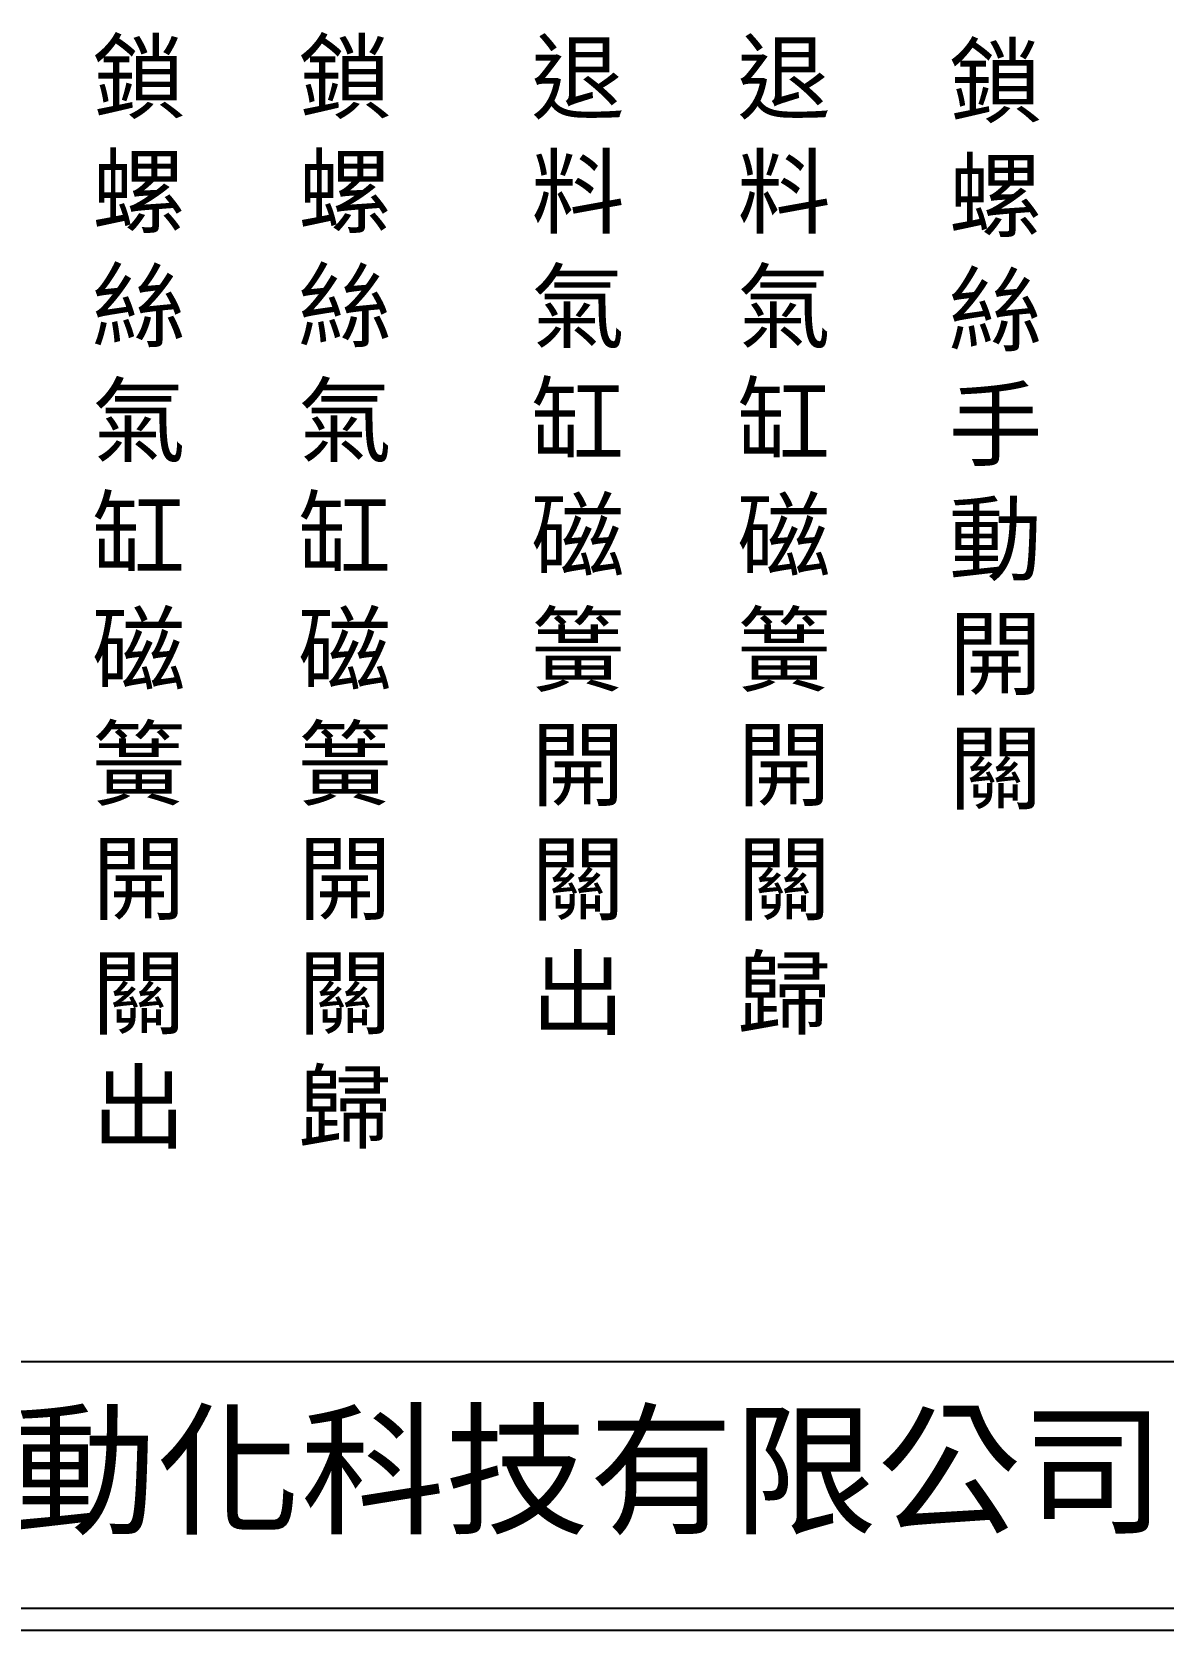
# Model space of a CAD drawing. Extents: x 10 to 297, y 3 to 207.
# Drawn here: x 74.3 to 138.5, y 3 to 93.8 of the extents above; entities that cross this region are included whole.
import ezdxf

# ---------------------------------------------------------------- set-up
doc = ezdxf.new("R2010")
doc.units = 0
doc.layers.add('圖框層', color=7, linetype='CONTINUOUS')
doc.layers.add('標尺寸層', color=3, linetype='CONTINUOUS')
doc.styles.add('CNS', font='romanc.shx', dxfattribs={"bigfont": 'chineset.shx'})
doc.styles.add('STSL', font='KAIU.TTF')

msp = doc.modelspace()

# ---------------------------------------------------------------- linework, layer by layer
at = {"layer": '圖框層', "color": 7}
for p, q in [((11.25, 18.25), (295.75, 18.25)), ((11.25, 4.25), (295.75, 4.25)), ((10, 3), (297, 3))]:
    msp.add_line(p, q, dxfattribs=at)

# ---------------------------------------------------------------- texts
at = {"layer": '圖框層', "color": 4, "style": 'STSL'}
msp.add_text('泓陞自動化科技有限公司', height=6, dxfattribs=at).set_placement((48.604, 9.076))
at = {"layer": '標尺寸層', "color": 7, "char_height": 3.9, "attachment_point": 1, "style": 'CNS'}
for s, insert, width in [('{\\fDFKai-SB|b0|i0|c136|p65;鎖螺絲氣缸磁簧開關出}', (77.662, 93.158), 4.91025), ('{\\fDFKai-SB|b0|i0|c136|p65;鎖螺絲氣缸磁簧開關歸}', (89.368, 93.158), 4.91025), ('{\\fDFKai-SB|b0|i0|c136|p65;鎖螺絲手動\\P開關}', (126.324, 92.923), 4.96081)]:
    msp.add_mtext(s, dxfattribs=dict(at, insert=insert, width=width))
at = {"layer": '標尺寸層', "color": 0, "char_height": 3.9, "attachment_point": 1, "style": 'CNS'}
for s, insert, width in [('{\\fDFKai-SB|b0|i0|c136|p65;退料氣缸磁簧開關出}', (102.605, 93.125), 6.29459), ('{\\fDFKai-SB|b0|i0|c136|p65;退料氣缸磁簧開關歸}', (114.31, 93.125), 1.35053)]:
    msp.add_mtext(s, dxfattribs=dict(at, insert=insert, width=width))

doc.saveas('drawing.dxf')
